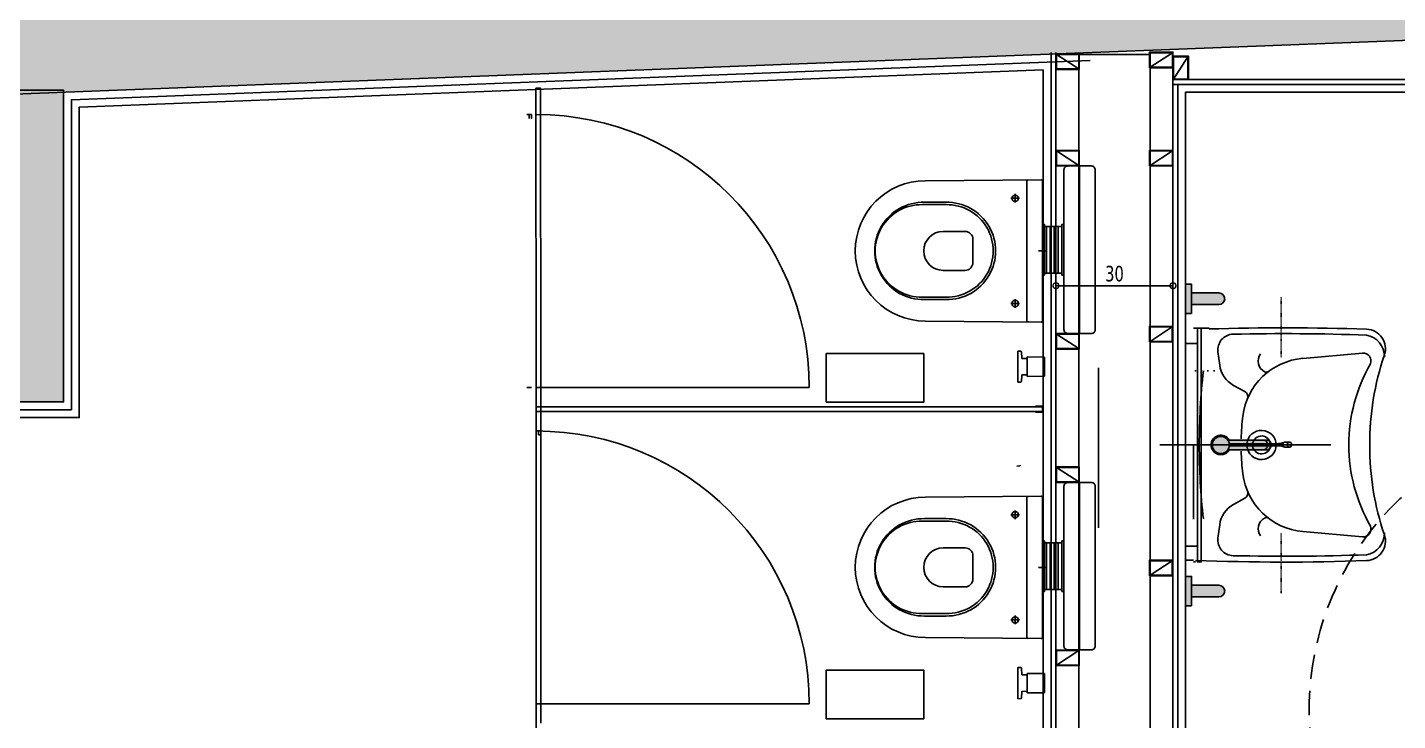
# Model space of a CAD drawing. Header units: millimetres. Extents: x -29311 to -3405, y 28913 to 42880.
# Drawn here: x -17400.5 to -17049.3, y 32193.4 to 32371.3 of the extents above; entities that cross this region are included whole.
import ezdxf

# ---------------------------------------------------------------- set-up
doc = ezdxf.new("R2010")
doc.units = ezdxf.units.MM
for name, pattern in [('( Hidden )', [0.375, 0.25, -0.125]), ('ACAD_ISO07W100', [3, 0, -3]), ('CENTER2', [1.125, 0.75, -0.125, 0.125, -0.125]), ('Water Basin_ACCESIBLE WC_01$0$01-197_WC_L1-keyplan$0$194_PTB_WET_L0$0$DOT', [1.5, 0, -1.5])]:
    doc.linetypes.add(name, pattern=pattern)
for name, color, linetype in [('A-BA', 1, 'Continuous'), ('A-DUVAR-ALCIPAN', 9, 'Continuous'), ('A-DUVAR-ALCIPAN-CELIK', 144, 'Continuous'), ('A-DUVAR-TARAMA', 251, 'Continuous'), ('A-KAPLAMA-AHSAP', 34, 'Continuous'), ('A-KAPLAMA-SERAMIK', 31, 'Continuous'), ('A-OLCU-IC', 126, 'Continuous'), ('A-SIVA-IC', 97, 'Continuous'), ('A-TEFRIS-SABIT', 177, 'Continuous'), ('Faucet_ACCESIBLE_01$0$01-197_WC_L1-keyplan$0$ah_mask', 255, 'Continuous')]:
    doc.layers.add(name, color=color, linetype=linetype)
doc.layers.add('acilis-yonu', color=222, linetype='ACAD_ISO07W100', lineweight=15)
doc.layers.add('tarama-betonarme', color=252, linetype='Continuous', lineweight=13)
doc.styles.add('Dimension Text', font='tahoma.ttf', dxfattribs={"width": 0.8})
doc.dimstyles.new('AYG-OLCU 1 to 2', dxfattribs={"dimtxt": 4, "dimasz": 3, "dimexe": 1.5, "dimexo": 1, "dimgap": 1, "dimtad": 1, "dimdec": 0, "dimdsep": 46, "dimtxsty": 'Dimension Text', "dimblk": 'DOTSMALL', "dimcen": 0, "dimclrd": 256, "dimclre": 256, "dimclrt": 256, "dimadec": 0, "dimazin": 0, "dimtfac": 1, "dimtdec": 0, "dimtofl": 0, "dimtmove": 1, "dimatfit": 3, "dimfxl": 1, "dimarcsym": 0})
pattern_1 = [(45, (-65876.5644, 45834.01), (-4.4194174, 4.4194174), []), (45, (-65872.145, 45834.01), (-4.4194174, 4.4194174), [7.8125, -1.5625, 0, -1.5625])]

# ---------------------------------------------------------------- blocks, each defined once
blk = doc.blocks.new('A$C7B0C6078')
for p, q in [((439.9, 361.7), (439.9, 3.3)), ((172.1, 301.2), (232.8, 301.2)), ((177.2, 307.5), (232.7, 307.5)), ((281.7, 232.5), (225.5, 232.5)), ((301.7, 212.5), (301.7, 152.5)), ((175.5, 182.5), (175.5, 182.5)), ((281.7, 132.5), (225.5, 132.5)), ((172.1, 63.8), (232.8, 63.8)), ((177.2, 57.5), (232.7, 57.5))]:
    blk.add_line(p, q)
at = {"color": 4, "linetype": 'CENTER2', "ltscale": 30}
for p, q in [((421, 317.5), (398.9, 317.5)), ((409.9, 306.4), (409.9, 328.6)), ((488.8, 182.5), (469.4, 182.5)), ((421, 47.5), (398.9, 47.5)), ((409.9, 58.6), (409.9, 36.4))]:
    blk.add_line(p, q, dxfattribs=at)
blk.add_lwpolyline([(480, 362, 0.416782), (477, 365), (180, 362.5, 1), (180, 2.5), (477, 0, 0.416585), (480, 3)], format="xyb", close=True)
for centre in [(409.9, 317.5), (409.9, 47.5)]:
    blk.add_circle(centre, 8)
for centre, radius, start, end in [((442.9, 361.7), 3, 90.4828, 180), ((174.9, 182.5), 125, 88.9853, 271.0147), ((169.9, 182.5), 118.7, 88.9853, 271.0147), ((234.9, 182.5), 125, 268.9853, 91.0147), ((234.9, 182.5), 118.7, 268.9853, 91.0147), ((225.5, 182.5), 50, 90, 180), ((281.7, 212.5), 20, 0, 90), ((225.5, 182.5), 50, 180, 270), ((281.7, 152.5), 20, 270, 0), ((442.9, 3.3), 3, 180, 269.5172)]:
    blk.add_arc(centre, radius, start, end)
blk = doc.blocks.new('ISLAK ACIM')
at = {"layer": 'A-TEFRIS-SABIT'}
for p, q in [((82787.45, 16223.07), (82787.45, 16259.02)), ((82786.95, 16208.93), (82786.95, 16213.76)), ((82791.4, 16213.85), (82787, 16213.81)), ((82791.4, 16213.85), (82791.4, 16208.85)), ((82792.83, 16215.14), (82792.74, 16213.5)), ((82793.74, 16215.35), (82793.03, 16215.33)), ((82793.74, 16215.35), (82793.74, 16207.35)), ((82792.71, 16213.47), (82791.4, 16213.45)), ((82791.4, 16208.85), (82787, 16208.88)), ((82792.71, 16209.22), (82791.4, 16209.24)), ((82792.83, 16207.55), (82792.74, 16209.19)), ((82793.74, 16207.35), (82793.03, 16207.36))]:
    blk.add_line(p, q, dxfattribs=at)
blk.add_lwpolyline([(82773.95, 16261.85), (82773.95, 16220.85, 0.414214), (82774.95, 16219.85), (82780.95, 16219.85, 0.414214), (82781.95, 16220.85), (82781.95, 16261.85, 0.414214), (82780.95, 16262.85), (82774.95, 16262.85, 0.414214)], format="xyb", close=True, dxfattribs=at)
blk.add_lwpolyline([(82773.95, 16261.85), (82773.95, 16220.85, 0.414214), (82774.95, 16219.85), (82780.95, 16219.85, 0.414214), (82781.95, 16220.85), (82781.95, 16261.85, 0.414214), (82780.95, 16262.85), (82774.95, 16262.85, 0.414214)], format="xyb", close=True, dxfattribs=at)
for points in [[(82777.95, 16219.85), (82777.95, 16262.85)], [(82786.95, 16247.35), (82782.45, 16247.35)], [(82783.45, 16235.35), (82783.45, 16247.35)], [(82784.45, 16235.35), (82784.45, 16247.35)], [(82785.45, 16235.35), (82785.45, 16247.35)], [(82786.45, 16235.35), (82786.45, 16247.35)], [(82787.45, 16234.85), (82787.45, 16247.85)], [(82787.45, 16234.85), (82787.45, 16247.85)], [(82781.95, 16240.5), (82781.95, 16233.35)], [(82782.45, 16235.35), (82786.95, 16235.35)]]:
    blk.add_lwpolyline(points, dxfattribs=at)
for points in [[(82782.45, 16234.85), (82781.95, 16234.85), (82781.95, 16247.85), (82782.45, 16247.85), (82782.45, 16234.85)], [(82787.45, 16234.85), (82786.95, 16234.85), (82786.95, 16247.85), (82787.45, 16247.85), (82787.45, 16234.85)], [(82842.88, 16202.2), (82842.88, 16214.7), (82817.88, 16214.7), (82817.88, 16202.2)]]:
    blk.add_lwpolyline(points, close=True, dxfattribs=at)
for centre, radius, start, end in [((82787, 16213.76), 0.05, 90.5, 180), ((82793.03, 16215.13), 0.2, 91, 176.9165), ((82792.71, 16213.5), 0.03, 271, 356.9165), ((82787, 16208.93), 0.05, 180, 269.5), ((82792.71, 16209.19), 0.03, 3.0835, 89), ((82793.03, 16207.56), 0.2, 183.0835, 269)]:
    blk.add_arc(centre, radius, start, end, dxfattribs=at)
at = {"layer": 'A-TEFRIS-SABIT', "xscale": 0.1, "yscale": 0.1, "zscale": 0.1, "rotation": 180}
blk.add_blockref('A$C7B0C6078', (82835.45, 16259.3), dxfattribs=at)
blk = doc.blocks.new('Faucet_ACCESIBLE_01')
at = {"layer": 'Faucet_ACCESIBLE_01$0$01-197_WC_L1-keyplan$0$ah_mask'}
h = blk.add_hatch(color=256, dxfattribs=at)
h.dxf.hatch_style = 1
h.paths.add_polyline_path([(-12.3, -111.8), (-12.3, -109.3), (-12.3, -109.1), (-12.4, -108.5), (-12.7, -108.1), (-12.7, -108, -0.243935), (-22, -90.1, -1), (22, -90.1, -0.239732), (12.9, -107.8, 0.21394), (12.2, -109.3), (12.2, -111.8, 3.819842)])
h.paths.add_polyline_path([(-22, -90.1, 0.243935), (-12.7, -108, 0.607801), (22, -90.1, 1)])
edge = h.paths.add_edge_path()
edge.add_spline(control_points=[(-12.3, -200.6), (-12.3, -201.5), (-11.9, -203.2), (-11, -204.8), (-10.5, -205.5)], knot_values=[0, 0, 0, 0, 0.48841, 1, 1, 1, 1], degree=3, periodic=0)
edge.add_arc((-3, -199.6), 9.5, 218.4071, 221.2378)
edge.add_arc((-2.8, -199.3), 9.86, 221.2378, 224.011)
edge.add_spline(control_points=[(-9.8, -206.2), (-8.9, -207.2), (-6.6, -208.8), (-3.9, -209.6), (-2.5, -209.8)], knot_values=[0, 0, 0, 0, 0.480822, 1, 1, 1, 1], degree=3, periodic=0)
edge.add_line((-2.5, -209.8), (-2.4, -219.1))
edge.add_spline(control_points=[(-2.4, -219.1), (-3.8, -218.9), (-5.7, -218.3), (-8, -217), (-9.5, -215.9), (-10.7, -214.5), (-11.6, -213), (-12.1, -211.5), (-12.2, -210.4), (-12.2, -209.9)], knot_values=[0.007207, 0.007207, 0.007207, 0.007207, 0.28386, 0.416326, 0.543567, 0.665455, 0.782498, 0.895852, 1, 1, 1, 1], degree=3, periodic=0)
edge.add_spline(control_points=[(-12.2, -209.9), (-12.2, -210.4), (-12.1, -211.5), (-11.6, -213), (-10.7, -214.5), (-9.5, -215.8), (-8, -217), (-5.7, -218.2), (-3.8, -218.8), (-2.4, -219)], knot_values=[0, 0, 0, 0, 0.103085, 0.215593, 0.332128, 0.453895, 0.581383, 0.714403, 0.992774, 0.992774, 0.992774, 0.992774], degree=3, periodic=0)
edge.add_spline(control_points=[(-2.4, -219.1), (-3.8, -218.9), (-5.7, -218.3), (-8, -217), (-9.5, -215.9), (-10.7, -214.5), (-11.6, -213), (-12.1, -211.5), (-12.2, -210.4), (-12.2, -209.9)], knot_values=[0.007207, 0.007207, 0.007207, 0.007207, 0.28386, 0.416326, 0.543567, 0.665455, 0.782498, 0.895852, 1, 1, 1, 1], degree=3, periodic=0)
edge.add_spline(control_points=[(-12.2, -209.9), (-12.2, -210.4), (-12.1, -211.5), (-11.6, -213), (-10.7, -214.5), (-9.5, -215.8), (-8, -217), (-5.7, -218.2), (-3.8, -218.8), (-2.4, -219)], knot_values=[0, 0, 0, 0, 0.103085, 0.215593, 0.332128, 0.453895, 0.581383, 0.714403, 0.992774, 0.992774, 0.992774, 0.992774], degree=3, periodic=0)
edge.add_spline(control_points=[(-2.4, -219.1), (-3.8, -218.9), (-5.7, -218.3), (-8, -217), (-9.5, -215.9), (-10.7, -214.5), (-11.6, -213), (-12.1, -211.5), (-12.2, -210.4), (-12.2, -209.9)], knot_values=[0.007207, 0.007207, 0.007207, 0.007207, 0.28386, 0.416326, 0.543567, 0.665455, 0.782498, 0.895852, 1, 1, 1, 1], degree=3, periodic=0)
edge.add_spline(control_points=[(-12.2, -209.9), (-12.2, -210.4), (-12.1, -211.5), (-11.6, -213), (-10.7, -214.5), (-9.5, -215.8), (-8, -217), (-5.7, -218.2), (-3.8, -218.8), (-2.4, -219)], knot_values=[0, 0, 0, 0, 0.103085, 0.215593, 0.332128, 0.453895, 0.581383, 0.714403, 0.992774, 0.992774, 0.992774, 0.992774], degree=3, periodic=0)
edge.add_line((-12.3, -209.9), (-12.3, -200.6))
edge = h.paths.add_edge_path()
edge.add_spline(control_points=[(11.7, -212.7), (11.7, -212.6), (11.8, -212.4), (11.8, -212.3)], knot_values=[0.190664, 0.190664, 0.190664, 0.190664, 0.221831, 0.221831, 0.221831, 0.221831], degree=3, periodic=0)
edge.add_spline(control_points=[(11.8, -212.3), (11.9, -212.2), (11.9, -212.1), (11.9, -211.9)], knot_values=[0.159577, 0.159577, 0.159577, 0.159577, 0.190664, 0.190664, 0.190664, 0.190664], degree=3, periodic=0)
edge.add_spline(control_points=[(11.9, -211.9), (12, -211.8), (12, -211.6), (12, -211.5)], knot_values=[0.128396, 0.128396, 0.128396, 0.128396, 0.159577, 0.159577, 0.159577, 0.159577], degree=3, periodic=0)
edge.add_spline(control_points=[(12, -211.5), (12.1, -211.4), (12.1, -211.3), (12.1, -211.2), (12.1, -211.1)], knot_values=[0.097326, 0.097326, 0.097326, 0.097326, 0.114193, 0.128396, 0.128396, 0.128396, 0.128396], degree=3, periodic=0)
edge.add_spline(control_points=[(12.1, -211.1), (12.2, -211), (12.2, -210.8), (12.2, -210.7)], knot_values=[0.06628, 0.06628, 0.06628, 0.06628, 0.097326, 0.097326, 0.097326, 0.097326], degree=3, periodic=0)
edge.add_spline(control_points=[(12.2, -210.7), (12.2, -210.6), (12.2, -210.4), (12.2, -210.3)], knot_values=[0.035072, 0.035072, 0.035072, 0.035072, 0.06628, 0.06628, 0.06628, 0.06628], degree=3, periodic=0)
edge.add_spline(control_points=[(12.2, -210.3), (12.2, -210.2), (12.2, -210), (12.2, -209.9)], knot_values=[0.007893, 0.007893, 0.007893, 0.007893, 0.035072, 0.035072, 0.035072, 0.035072], degree=3, periodic=0)
edge.add_spline(control_points=[(12.2, -209.9), (12.2, -209.9), (12.2, -209.8), (12.2, -209.8)], knot_values=[0, 0, 0, 0, 0.007869, 0.007869, 0.007869, 0.007869], degree=3, periodic=0)
edge.add_line((12.2, -209.8), (12.2, -200.6))
edge.add_spline(control_points=[(12.2, -200.6), (12.2, -201.1), (12.2, -202), (11.7, -203.7), (10.9, -204.9), (10.3, -205.7)], knot_values=[0, 0, 0, 0, 0.242616, 0.488589, 1, 1, 1, 1], degree=3, periodic=0)
edge.add_arc((2.9, -199.5), 9.68, 317.3642, 320.1647, ccw=False)
edge.add_spline(control_points=[(10, -206), (9.2, -206.9), (7.2, -208.4), (4.8, -209.3), (3.6, -209.6)], knot_values=[0, 0, 0, 0, 0.481328, 1, 1, 1, 1], degree=3, periodic=0)
edge.add_line((3.5, -209.6), (3.6, -218.8))
edge.add_spline(control_points=[(3.6, -218.8), (3.9, -218.7), (4.1, -218.6), (4.4, -218.6)], knot_values=[0.937978, 0.937978, 0.937978, 0.937978, 1, 1, 1, 1], degree=3, periodic=0)
edge.add_spline(control_points=[(4.4, -218.6), (4.7, -218.5), (4.9, -218.4), (5.2, -218.3)], knot_values=[0.875, 0.875, 0.875, 0.875, 0.937978, 0.937978, 0.937978, 0.937978], degree=3, periodic=0)
edge.add_spline(control_points=[(5.2, -218.3), (5.5, -218.2), (5.7, -218.1), (6, -218)], knot_values=[0.813247, 0.813247, 0.813247, 0.813247, 0.875, 0.875, 0.875, 0.875], degree=3, periodic=0)
edge.add_spline(control_points=[(6, -218), (6.2, -217.9), (6.5, -217.8), (6.8, -217.6)], knot_values=[0.750307, 0.750307, 0.750307, 0.750307, 0.813247, 0.813247, 0.813247, 0.813247], degree=3, periodic=0)
edge.add_spline(control_points=[(6.8, -217.6), (6.9, -217.6), (7.1, -217.5), (7.3, -217.3), (7.5, -217.2)], knot_values=[0.688733, 0.688733, 0.688733, 0.688733, 0.716714, 0.750307, 0.750307, 0.750307, 0.750307], degree=3, periodic=0)
edge.add_spline(control_points=[(7.5, -217.2), (7.7, -217.1), (8, -216.9), (8.2, -216.8)], knot_values=[0.625625, 0.625625, 0.625625, 0.625625, 0.688733, 0.688733, 0.688733, 0.688733], degree=3, periodic=0)
edge.add_spline(control_points=[(8.2, -216.8), (8.4, -216.6), (8.6, -216.5), (8.9, -216.3)], knot_values=[0.564226, 0.564226, 0.564226, 0.564226, 0.625625, 0.625625, 0.625625, 0.625625], degree=3, periodic=0)
edge.add_spline(control_points=[(8.9, -216.3), (9.1, -216.1), (9.3, -215.9), (9.5, -215.7)], knot_values=[0.501051, 0.501051, 0.501051, 0.501051, 0.564226, 0.564226, 0.564226, 0.564226], degree=3, periodic=0)
edge.add_spline(control_points=[(9.5, -215.7), (9.6, -215.6), (9.8, -215.4), (10, -215.2), (10.1, -215.1)], knot_values=[0.439718, 0.439718, 0.439718, 0.439718, 0.477061, 0.501051, 0.501051, 0.501051, 0.501051], degree=3, periodic=0)
edge.add_spline(control_points=[(10.1, -215.1), (10.3, -214.9), (10.4, -214.7), (10.6, -214.5)], knot_values=[0.37648, 0.37648, 0.37648, 0.37648, 0.439718, 0.439718, 0.439718, 0.439718], degree=3, periodic=0)
edge.add_spline(control_points=[(10.6, -214.5), (10.7, -214.4), (10.9, -214.1), (11, -213.9), (11.1, -213.8)], knot_values=[0.315211, 0.315211, 0.315211, 0.315211, 0.349707, 0.37648, 0.37648, 0.37648, 0.37648], degree=3, periodic=0)
edge.add_spline(control_points=[(11.1, -213.8), (11.2, -213.6), (11.3, -213.4), (11.5, -213.1)], knot_values=[0.255919, 0.255919, 0.255919, 0.255919, 0.315211, 0.315211, 0.315211, 0.315211], degree=3, periodic=0)
edge.add_spline(control_points=[(11.5, -213.1), (11.5, -213), (11.6, -212.9), (11.6, -212.7), (11.7, -212.7)], knot_values=[0.221831, 0.221831, 0.221831, 0.221831, 0.252774, 0.255919, 0.255919, 0.255919, 0.255919], degree=3, periodic=0)
edge = h.paths.add_edge_path()
edge.add_spline(control_points=[(3.7, -238.4), (3.7, -238.3), (3.6, -238.1), (3.4, -238), (3.2, -237.8), (2.8, -237.6), (2.3, -237.5), (1.6, -237.4), (1.1, -237.4), (0.7, -237.4)], knot_values=[0, 0, 0, 0, 0.062228, 0.139045, 0.237298, 0.357982, 0.498906, 0.6563, 1, 1, 1, 1], degree=3, periodic=0)
edge.add_spline(control_points=[(0.7, -237.4), (0.3, -237.4), (-0.3, -237.4), (-1, -237.5), (-1.4, -237.7), (-1.8, -237.8), (-2.1, -238), (-2.3, -238.2), (-2.3, -238.3), (-2.3, -238.4)], knot_values=[0, 0, 0, 0, 0.343571, 0.500993, 0.641975, 0.762716, 0.861006, 0.937817, 1, 1, 1, 1], degree=3, periodic=0)
edge.add_spline(control_points=[(-2.3, -238.4), (-2.3, -239), (-2.3, -241.1), (-2.3, -243.2), (-2.3, -244.7)], knot_values=[0, 0, 0, 0, 0.281539, 0.998483, 0.998483, 0.998483, 0.998483], degree=3, periodic=0)
edge.add_spline(control_points=[(-2.3, -244.7), (-2.2, -244.6), (-1.7, -244.2), (-0.7, -243.7), (0.3, -243.6), (0.7, -243.6)], knot_values=[0.388222, 0.388222, 0.388222, 0.388222, 0.481211, 0.737276, 1, 1, 1, 1], degree=3, periodic=0)
edge.add_spline(control_points=[(0.7, -243.6), (1.2, -243.6), (2.1, -243.7), (3.1, -244.2), (3.6, -244.5), (3.7, -244.6)], knot_values=[0.391649, 0.391649, 0.391649, 0.391649, 0.654408, 0.9104, 1, 1, 1, 1], degree=3, periodic=0)
edge.add_spline(control_points=[(3.7, -244.6), (3.7, -243.1), (3.7, -241.1), (3.7, -239), (3.7, -238.4)], knot_values=[0, 0, 0, 0, 0.716597, 0.9982, 0.9982, 0.9982, 0.9982], degree=3, periodic=0)
edge = h.paths.add_edge_path()
edge.add_spline(control_points=[(4.9, -246.3), (4.8, -246.1), (4.6, -245.8), (4.3, -245.2), (4, -244.9), (3.8, -244.7), (3.7, -244.6)], knot_values=[0, 0, 0, 0, 0.116545, 0.235325, 0.356833, 0.391649, 0.391649, 0.391649, 0.391649], degree=3, periodic=0)
edge.add_spline(control_points=[(3.7, -244.6), (3.6, -244.5), (3.1, -244.2), (2.1, -243.7), (1.2, -243.6), (0.7, -243.6)], knot_values=[0.391649, 0.391649, 0.391649, 0.391649, 0.481249, 0.737241, 1, 1, 1, 1], degree=3, periodic=0)
edge.add_spline(control_points=[(0.7, -243.6), (0.3, -243.6), (-0.7, -243.7), (-1.7, -244.2), (-2.2, -244.6), (-2.3, -244.7)], knot_values=[0.388222, 0.388222, 0.388222, 0.388222, 0.650946, 0.907011, 1, 1, 1, 1], degree=3, periodic=0)
edge.add_spline(control_points=[(-2.3, -244.7), (-2.3, -244.7), (-2.5, -244.9), (-2.8, -245.3), (-3.2, -245.8), (-3.3, -246.2), (-3.4, -246.4)], knot_values=[0, 0, 0, 0, 0.031458, 0.152973, 0.271727, 0.388222, 0.388222, 0.388222, 0.388222], degree=3, periodic=0)
edge.add_line((-3.4, -246.4), (-5.5, -253.9))
edge.add_spline(control_points=[(-5.5, -253.9), (-5.4, -253.6), (-5.2, -253), (-4.7, -252.2), (-4, -251.5), (-3.2, -250.8), (-2.3, -250.3), (-1, -249.8), (0.1, -249.6), (0.8, -249.6)], knot_values=[0, 0, 0, 0, 0.116408, 0.235074, 0.356498, 0.480853, 0.607993, 0.737479, 1, 1, 1, 1], degree=3, periodic=0)
edge.add_spline(control_points=[(0.8, -249.6), (1.5, -249.6), (2.6, -249.8), (3.9, -250.3), (4.8, -250.8), (5.6, -251.4), (6.2, -252.1), (6.8, -253), (7, -253.6), (7.1, -253.9)], knot_values=[0, 0, 0, 0, 0.262559, 0.392007, 0.519103, 0.643428, 0.764848, 0.88354, 1, 1, 1, 1], degree=3, periodic=0)
edge.add_line((7, -253.6), (4.9, -246.3))
edge = h.paths.add_edge_path()
edge.add_spline(control_points=[(7.4, -266), (7.4, -265.7), (7.3, -264.9), (6.9, -263.9), (6.3, -262.9), (5.5, -262), (4.5, -261.3), (3.4, -260.8), (2.1, -260.5), (1.3, -260.4), (0.9, -260.4)], knot_values=[0, 0, 0, 0, 0.116092, 0.233605, 0.3537, 0.47709, 0.603958, 0.733967, 0.866337, 1, 1, 1, 1], degree=3, periodic=0)
edge.add_spline(control_points=[(0.9, -260.4), (0.4, -260.4), (-0.4, -260.5), (-1.6, -260.8), (-2.8, -261.4), (-3.8, -262.1), (-4.6, -262.9), (-5.2, -263.9), (-5.6, -265), (-5.6, -265.7), (-5.6, -266.1)], knot_values=[0, 0, 0, 0, 0.133627, 0.266017, 0.396075, 0.522992, 0.64641, 0.766497, 0.883969, 1, 1, 1, 1], degree=3, periodic=0)
edge.add_spline(control_points=[(-5.6, -266.1), (-5.6, -266.5), (-5.5, -267.2), (-5.2, -268.3), (-4.5, -269.3), (-3.7, -270.1), (-2.7, -270.8), (-1.6, -271.3), (-0.4, -271.6), (0.4, -271.7), (0.9, -271.7)], knot_values=[0, 0, 0, 0, 0.116092, 0.233605, 0.3537, 0.47709, 0.603958, 0.733967, 0.866337, 1, 1, 1, 1], degree=3, periodic=0)
edge.add_spline(control_points=[(0.9, -271.7), (1.3, -271.7), (2.1, -271.6), (3.4, -271.3), (4.5, -270.8), (5.5, -270.1), (6.3, -269.2), (6.9, -268.2), (7.3, -267.1), (7.4, -266.4), (7.4, -266)], knot_values=[0, 0, 0, 0, 0.133627, 0.266017, 0.396075, 0.522992, 0.64641, 0.766497, 0.883969, 1, 1, 1, 1], degree=3, periodic=0)
h = blk.add_hatch(color=256, dxfattribs=at)
h.dxf.hatch_style = 1
edge = h.paths.add_edge_path()
edge.add_arc((-0.1, -84.7), 27.8, 261.1694, 264.0911, ccw=False)
edge.add_arc((-4.3, -111.9), 0.35, 180.2833, 261.1694, ccw=False)
edge.add_line((-4.6, -111.9), (-4.6, -111.6))
edge.add_arc((0, -90.1), 22, 234.943, 257.9478, ccw=False)
edge.add_line((-12.7, -108.1), (-12.4, -108.5))
edge.add_line((-12.4, -108.5), (-12.3, -109.1))
edge.add_line((-12.3, -109.1), (-12.3, -200.6))
edge.add_spline(control_points=[(-12.3, -200.6), (-12.3, -201.5), (-11.9, -203.2), (-11, -204.8), (-10.5, -205.5)], knot_values=[0, 0, 0, 0, 0.48841, 1, 1, 1, 1], degree=3, periodic=0)
edge.add_arc((-3, -199.6), 9.5, 218.4071, 221.2378)
edge.add_arc((-2.8, -199.3), 9.86, 221.2378, 224.011)
edge.add_spline(control_points=[(-9.8, -206.2), (-8.9, -207.2), (-6.6, -208.8), (-3.9, -209.6), (-2.5, -209.8)], knot_values=[0, 0, 0, 0, 0.480822, 1, 1, 1, 1], degree=3, periodic=0)
edge.add_line((-2.5, -209.8), (-2.9, -112.4))
edge = h.paths.add_edge_path()
edge.add_arc((0, -90.1), 22, 262.4458, 278.1208, ccw=False)
edge.add_line((-2.9, -111.9), (-2.3, -238.4))
edge.add_spline(control_points=[(-2.3, -238.4), (-2.3, -238.3), (-2.3, -238.2), (-2.1, -238), (-1.8, -237.8), (-1.4, -237.7), (-1, -237.5), (-0.3, -237.4), (0.3, -237.4), (0.7, -237.4)], knot_values=[0, 0, 0, 0, 0.062183, 0.138994, 0.237284, 0.358025, 0.499007, 0.656429, 1, 1, 1, 1], degree=3, periodic=0)
edge.add_spline(control_points=[(0.7, -237.4), (1.1, -237.4), (1.6, -237.4), (2.3, -237.5), (2.8, -237.6), (3.2, -237.8), (3.4, -238), (3.6, -238.1), (3.7, -238.3), (3.7, -238.4)], knot_values=[0, 0, 0, 0, 0.3437, 0.501094, 0.642018, 0.762702, 0.860955, 0.937772, 1, 1, 1, 1], degree=3, periodic=0)
edge.add_line((3.7, -238.1), (3.1, -111.8))
edge = h.paths.add_edge_path()
edge.add_arc((14.2, -109.3), 2, 132.2618, 180.5651, ccw=False)
edge.add_arc((0, -90.1), 22, 278.1208, 306.0752, ccw=False)
edge.add_line((3.1, -111.8), (3.5, -209.6))
edge.add_spline(control_points=[(3.6, -209.6), (4.8, -209.3), (7.2, -208.4), (9.2, -206.9), (10, -206)], knot_values=[0, 0, 0, 0, 0.518672, 1, 1, 1, 1], degree=3, periodic=0)
edge.add_arc((2.9, -199.5), 9.68, 317.3642, 320.1647)
edge.add_spline(control_points=[(10.3, -205.7), (10.9, -204.9), (11.7, -203.7), (12.2, -202), (12.2, -201.1), (12.2, -200.6)], knot_values=[0, 0, 0, 0, 0.511411, 0.757384, 1, 1, 1, 1], degree=3, periodic=0)
edge.add_line((12.2, -200.6), (12.2, -109.3))
at = {"linetype": 'Continuous'}
for p, q in [((-12.3, -109.3), (-12.3, -209.8)), ((-4.6, -111.9), (-4.6, -111.6)), ((-2.9, -112.2), (-4.3, -112.2)), ((-2.9, -111.8), (-2.3, -238.4)), ((3.1, -111.8), (3.7, -238.4)), ((4.5, -112.2), (3.1, -112.2)), ((4.8, -111.8), (4.8, -111.5)), ((12.2, -109.3), (12.2, -209.8)), ((12.2, -109.3), (12.2, -109.3)), ((-5.6, -266.1), (-5.7, -255.3)), ((-5.5, -253.9), (-3.4, -246.4)), ((7.1, -253.9), (4.9, -246.3)), ((7.4, -266), (7.3, -255.2))]:
    blk.add_line(p, q, dxfattribs=at)
blk.add_lwpolyline([(-12.9, -107.9), (-12.7, -108.1), (-12.4, -108.5), (-12.3, -109.1), (-12.3, -109.3)], dxfattribs=at)
blk.add_circle((0, -90.1), 22, dxfattribs=at)
for centre, radius, start, end in [((0, -90), 25, 299.3626, 240.6373), ((0, -91.2), 24.5, 202.4086, 210.7003), ((0, -91.3), 24.5, 202.4741, 212.336), ((-18.5, -102.2), 3, 210.7003, 232.4618), ((-18.2, -102.8), 3, 212.336, 239.2692), ((18.2, -102.8), 3, 300.7357, 327.664), ((18.5, -102.2), 3, 307.5344, 329.2997), ((0, -91.3), 24.5, 327.664, 337.5253), ((0, -91.2), 24.5, 329.2997, 337.5907), ((-4.3, -111.9), 0.35, 180.2833, 261.1694), ((-0.1, -84.7), 27.8, 261.1694, 264.0907), ((-0.1, -84.7), 27.8, 276.476, 279.3972), ((4.4, -111.8), 0.35, 279.3972, 0.2833), ((14.2, -109.3), 2, 126.4265, 180), ((-3, -199.6), 9.5, 218.4071, 221.2422), ((-2.8, -199.3), 9.86, 221.2421, 224.011), ((2.9, -199.5), 9.68, 317.3642, 320.1647), ((-0.8, -255.3), 4.92, 164.1974, 180.3763), ((2.4, -255.3), 4.92, 0.439, 16.6191)]:
    blk.add_arc(centre, radius, start, end, dxfattribs=at)
for points, knots in [([(-12.3, -200.6), (-12.3, -201.5), (-11.9, -203.2), (-11, -204.8), (-10.5, -205.5)], [0, 0, 0, 0, 0.48841, 1, 1, 1, 1]), ([(-12.3, -209.8), (-12.3, -210.4), (-12.1, -211.5), (-11.6, -213), (-10.7, -214.5), (-9.5, -215.9), (-8, -217), (-5.7, -218.3), (-3.8, -218.9), (-2.4, -219.1)], [0, 0, 0, 0, 0.111355, 0.224708, 0.341751, 0.463639, 0.590881, 0.723347, 1, 1, 1, 1]), ([(-2.4, -219), (-3.8, -218.8), (-5.7, -218.2), (-8, -217), (-9.5, -215.8), (-10.7, -214.5), (-11.6, -213), (-12.1, -211.4), (-12.3, -210.3), (-12.3, -209.8)], [0, 0, 0, 0, 0.27837, 0.41139, 0.538879, 0.660646, 0.77718, 0.889688, 1, 1, 1, 1]), ([(-9.8, -206.2), (-8.9, -207.2), (-6.6, -208.8), (-3.9, -209.6), (-2.5, -209.8)], [0, 0, 0, 0, 0.480822, 1, 1, 1, 1]), ([(10, -206), (9.2, -206.9), (7.2, -208.4), (4.8, -209.3), (3.6, -209.6)], [0, 0, 0, 0, 0.481328, 1, 1, 1, 1]), ([(12.2, -209.8), (12.2, -210.3), (12.1, -211.3), (11.7, -212.8), (10.9, -214.2), (9.5, -215.9), (7.1, -217.7), (4.8, -218.6), (3.6, -218.8)], [0, 0, 0, 0, 0.112524, 0.226792, 0.344311, 0.466183, 0.724063, 1, 1, 1, 1]), ([(12.2, -209.8), (12.2, -210.3), (12.1, -211.3), (11.7, -212.8), (10.9, -214.2), (9.5, -215.9), (7.1, -217.7), (4.8, -218.5), (3.6, -218.8)], [0, 0, 0, 0, 0.111529, 0.224976, 0.341983, 0.463707, 0.722326, 1, 1, 1, 1]), ([(12.2, -200.6), (12.2, -201.1), (12.2, -202), (11.7, -203.7), (10.9, -204.9), (10.3, -205.7)], [0, 0, 0, 0, 0.242616, 0.488589, 1, 1, 1, 1]), ([(-3.4, -246.4), (-3.3, -246.2), (-3.2, -245.8), (-2.8, -245.3), (-2.4, -244.8), (-1.7, -244.2), (-0.7, -243.7), (0.3, -243.6), (0.7, -243.6)], [0, 0, 0, 0, 0.116495, 0.23525, 0.356764, 0.481211, 0.737276, 1, 1, 1, 1]), ([(0.7, -237.4), (0.3, -237.4), (-0.3, -237.4), (-1, -237.5), (-1.4, -237.7), (-1.8, -237.8), (-2.1, -238), (-2.3, -238.2), (-2.3, -238.3), (-2.3, -238.4)], [0, 0, 0, 0, 0.343571, 0.500993, 0.641975, 0.762716, 0.861006, 0.937817, 1, 1, 1, 1]), ([(-2.3, -238.4), (-2.3, -239), (-2.3, -241.1), (-2.3, -243.2), (-2.3, -244.7)], [0, 0, 0, 0, 0.281539, 1, 1, 1, 1]), ([(3.7, -238.4), (3.7, -238.3), (3.6, -238.1), (3.4, -238), (3.2, -237.8), (2.8, -237.6), (2.3, -237.5), (1.6, -237.4), (1.1, -237.4), (0.7, -237.4)], [0, 0, 0, 0, 0.062228, 0.139045, 0.237298, 0.357982, 0.498906, 0.6563, 1, 1, 1, 1]), ([(4.9, -246.3), (4.8, -246.1), (4.6, -245.8), (4.3, -245.2), (3.9, -244.7), (3.2, -244.2), (2.1, -243.7), (1.2, -243.6), (0.7, -243.6)], [0, 0, 0, 0, 0.116545, 0.235325, 0.356833, 0.481249, 0.737241, 1, 1, 1, 1]), ([(3.7, -238.4), (3.7, -239), (3.7, -241.1), (3.7, -243.1), (3.7, -244.7)], [0, 0, 0, 0, 0.281603, 1, 1, 1, 1]), ([(-5.6, -266.1), (-5.6, -265.7), (-5.6, -265), (-5.2, -263.9), (-4.6, -262.9), (-3.8, -262.1), (-2.8, -261.4), (-1.6, -260.8), (-0.4, -260.5), (0.4, -260.4), (0.9, -260.4)], [0, 0, 0, 0, 0.116031, 0.233503, 0.35359, 0.477008, 0.603925, 0.733983, 0.866373, 1, 1, 1, 1]), ([(0.9, -271.7), (0.4, -271.7), (-0.4, -271.6), (-1.6, -271.3), (-2.7, -270.8), (-3.7, -270.1), (-4.5, -269.3), (-5.2, -268.3), (-5.5, -267.2), (-5.6, -266.5), (-5.6, -266.1)], [0, 0, 0, 0, 0.133663, 0.266033, 0.396042, 0.52291, 0.6463, 0.766395, 0.883908, 1, 1, 1, 1]), ([(-5.5, -253.9), (-5.4, -253.6), (-5.2, -253), (-4.7, -252.2), (-4, -251.5), (-3.2, -250.8), (-2.3, -250.3), (-1, -249.8), (0.1, -249.6), (0.8, -249.6)], [0, 0, 0, 0, 0.116408, 0.235074, 0.356498, 0.480853, 0.607993, 0.737479, 1, 1, 1, 1]), ([(7.1, -253.9), (7, -253.6), (6.8, -253), (6.2, -252.1), (5.6, -251.4), (4.8, -250.8), (3.9, -250.3), (2.6, -249.8), (1.5, -249.6), (0.8, -249.6)], [0, 0, 0, 0, 0.11646, 0.235152, 0.356572, 0.480897, 0.607993, 0.737441, 1, 1, 1, 1]), ([(7.4, -266), (7.4, -265.7), (7.3, -264.9), (6.9, -263.9), (6.3, -262.9), (5.5, -262), (4.5, -261.3), (3.4, -260.8), (2.1, -260.5), (1.3, -260.4), (0.9, -260.4)], [0, 0, 0, 0, 0.116092, 0.233605, 0.3537, 0.47709, 0.603958, 0.733967, 0.866337, 1, 1, 1, 1]), ([(0.9, -271.7), (1.3, -271.7), (2.1, -271.6), (3.4, -271.3), (4.5, -270.8), (5.5, -270.1), (6.3, -269.2), (6.9, -268.2), (7.3, -267.1), (7.4, -266.4), (7.4, -266)], [0, 0, 0, 0, 0.133627, 0.266017, 0.396075, 0.522992, 0.64641, 0.766497, 0.883969, 1, 1, 1, 1])]:
    blk.add_open_spline(points, degree=3, knots=knots, dxfattribs=at)
blk = doc.blocks.new('Mirror_ACCESIBLE_01')
at = {"color": 7}
blk.add_lwpolyline([(300, -40), (300, -30), (-300, -30), (-300, -40)], close=True, dxfattribs=at)
blk.add_lwpolyline([(260, -30), (260, 0), (-260, 0), (-260, -30)], dxfattribs=at)
blk = doc.blocks.new('ENG LAVABO')
at = {"layer": 'A-TEFRIS-SABIT'}
h = blk.add_hatch(color=256, dxfattribs=at)
h.dxf.hatch_style = 1
edge = h.paths.add_edge_path()
edge.add_line((-8917.43, -50191.42), (-8924.43, -50191.42))
edge.add_line((-8924.43, -50191.42), (-8924.43, -50188.42))
edge.add_line((-8924.43, -50188.42), (-8917.43, -50188.42))
edge.add_arc((-8917.43, -50189.92), 1.5, -90, 90, ccw=False)
h.paths.add_polyline_path([(-8924.43, -50186.17), (-8925.93, -50186.17), (-8925.93, -50193.67), (-8924.43, -50193.67)])
h = blk.add_hatch(color=256, dxfattribs=at)
h.dxf.hatch_style = 1
h.paths.add_polyline_path([(-8924.43, -50261.17), (-8925.93, -50261.17), (-8925.93, -50268.67), (-8924.43, -50268.67)])
edge = h.paths.add_edge_path()
edge.add_line((-8917.43, -50266.42), (-8924.43, -50266.42))
edge.add_line((-8924.43, -50266.42), (-8924.43, -50263.42))
edge.add_line((-8924.43, -50263.42), (-8917.43, -50263.42))
edge.add_arc((-8917.43, -50264.92), 1.5, -90, 90, ccw=False)
at = {"layer": 'A-TEFRIS-SABIT', "linetype": 'Water Basin_ACCESIBLE WC_01$0$01-197_WC_L1-keyplan$0$194_PTB_WET_L0$0$DOT', "ltscale": 0.1}
for p, q in [((-8901.43, -50189.42), (-8901.43, -50204.92)), ((-8901.43, -50249.92), (-8901.43, -50265.42))]:
    blk.add_line(p, q, dxfattribs=at)
at = {"layer": 'A-TEFRIS-SABIT'}
for p, q in [((-8925.93, -50197.89), (-8925.93, -50202.42)), ((-8923.43, -50197.42), (-8923.93, -50197.42)), ((-8925.93, -50202.42), (-8925.93, -50252.42)), ((-8925.93, -50202.42), (-8925.93, -50252.42)), ((-8917.65, -50203.52), (-8917.2, -50206.94)), ((-8880.61, -50203.85), (-8895.9, -50205.2)), ((-8923.93, -50208.34), (-8923.93, -50227.42)), ((-8913.66, -50212.13), (-8910.77, -50213.75)), ((-8932.54, -50227.42), (-8888.74, -50227.42)), ((-8913.66, -50242.71), (-8910.77, -50241.1)), ((-8917.65, -50251.32), (-8917.2, -50247.9)), ((-8880.61, -50250.99), (-8895.9, -50249.64)), ((-8925.93, -50256.95), (-8925.93, -50252.42)), ((-8923.43, -50257.42), (-8923.93, -50257.42)), ((-8923.43, -50257.42), (-8923.93, -50257.42))]:
    blk.add_line(p, q, dxfattribs=at)
at = {"layer": 'A-TEFRIS-SABIT', "linetype": 'Water Basin_ACCESIBLE WC_01$0$01-197_WC_L1-keyplan$0$194_PTB_WET_L0$0$DOT'}
for p, q in [((-8923.43, -50246.42), (-8916.93, -50246.42)), ((-8923.93, -50257.42), (-8923.43, -50257.42)), ((-8923.93, -50257.42), (-8923.43, -50257.42)), ((-8923.93, -50257.42), (-8923.43, -50257.42)), ((-8923.93, -50257.42), (-8923.43, -50257.42))]:
    blk.add_line(p, q, dxfattribs=at)
at = {"layer": 'A-TEFRIS-SABIT'}
for points in [[(-8924.43, -50186.17), (-8925.93, -50186.17), (-8925.93, -50193.67), (-8924.43, -50193.67)], [(-8924.43, -50261.17), (-8925.93, -50261.17), (-8925.93, -50268.67), (-8924.43, -50268.67)]]:
    blk.add_lwpolyline(points, close=True, dxfattribs=at)
for points in [[(-8917.43, -50191.42), (-8924.43, -50191.42), (-8924.43, -50188.42), (-8917.43, -50188.42, -1)], [(-8917.43, -50266.42), (-8924.43, -50266.42), (-8924.43, -50263.42), (-8917.43, -50263.42, -1)]]:
    blk.add_lwpolyline(points, format="xyb", close=True, dxfattribs=at)
at = {"layer": 'A-TEFRIS-SABIT', "linetype": 'Continuous'}
blk.add_lwpolyline([(-8923.43, -50257.42), (-8919.93, -50257.42)], dxfattribs=at)
at = {"layer": 'A-TEFRIS-SABIT'}
for centre, radius, start, end in [((-8900.73, -50796.36), 599, 92.21969, 92.41115), ((-8900.73, -50796.36), 599, 87.97312, 92.17183), ((-8913.68, -50203), 4, 91.2492, 187.5565), ((-8900.73, -50796.86), 598, 87.97312, 91.24918), ((-8880.52, -50204.68), 5.53, 358.3591, 80.2323), ((-8879.72, -50202.73), 5, 341.1822, 87.9731), ((-8904.2, -50205.89), 3.14, 144.7036, 240.8139), ((-8880.43, -50205.84), 2, 337.127, 95.0467), ((-8910.26, -50206.02), 7, 187.5565, 240.8644), ((-8894.41, -50222.13), 17, 95.0467, 172.9353), ((-8842.13, -50227.42), 41.97, 150.2891, 180), ((-8808.73, -50226.92), 70, 161.1822, 180.4093), ((-8747.43, -50227.42), 175, 173.767, 180), ((-8905.24, -50207.76), 1, 240.8139, 307.0026), ((-8911.5, -50215.06), 1.5, 337.5092, 60.8644), ((-8851.73, -50227.42), 60, 172.9353, 178.4862), ((-8906.49, -50227.42), 3.75, 360, 175.9501), ((-8906.49, -50227.42), 2.3, 360, 173.5681), ((-8747.43, -50227.42), 175, 180, 186.233), ((-8906.49, -50227.42), 3.75, 185.1282, 360), ((-8906.49, -50227.42), 2.3, 188.5617, 360), ((-8842.13, -50227.42), 41.97, 180, 209.7109), ((-8808.73, -50227.92), 70, 179.5907, 198.8178), ((-8851.73, -50227.42), 60, 181.5138, 187.0647), ((-8894.41, -50232.71), 17, 187.0647, 264.9533), ((-8911.5, -50239.79), 1.5, 299.1356, 22.4908), ((-8910.26, -50248.82), 7, 119.1356, 172.4435), ((-8904.2, -50248.95), 3.14, 119.1861, 215.2964), ((-8905.24, -50247.08), 1, 52.9974, 119.1861), ((-8880.43, -50249), 2, 264.9533, 22.873), ((-8913.68, -50251.84), 4, 172.4435, 268.7508), ((-8880.52, -50250.16), 5.53, 279.7677, 1.6409), ((-8879.72, -50252.11), 5, 272.0269, 18.8178), ((-8900.73, -49657.98), 598, 268.75081, 272.02688), ((-8900.73, -49658.48), 599, 268.16316, 272.02688)]:
    blk.add_arc(centre, radius, start, end, dxfattribs=at)
at = {"layer": 'A-TEFRIS-SABIT', "xscale": -0.1, "yscale": 0.1, "zscale": 0.1, "rotation": 90}
for name in ['Mirror_ACCESIBLE_01', 'Faucet_ACCESIBLE_01']:
    blk.add_blockref(name, (-8925.93, -50227.42), dxfattribs=at)
blk = doc.blocks.new('40 60')
at = {"layer": 'A-DUVAR-ALCIPAN-CELIK'}
for points in [[(82132.16, 6001.66), (82132.16, 6007.66), (82128.16, 6007.66), (82128.16, 6001.66)], [(82132.01, 6001.81), (82132.01, 6007.51), (82128.31, 6007.51), (82128.31, 6001.81)]]:
    blk.add_lwpolyline(points, close=True, dxfattribs=at)
blk.add_lwpolyline([(82128.31, 6007.51), (82132.01, 6001.81)], dxfattribs=at)
blk = doc.blocks.new('_DotSmall')
at = {"color": 0, "linetype": 'ByBlock', "const_width": 0.5}
blk.add_lwpolyline([(-0.0625, 0, 1), (0.0625, 0, 1)], format="xyb", close=True, dxfattribs=at)
blk = doc.blocks.new('*D263')
at = {"layer": 'A-OLCU-IC', "lineweight": -2, "transparency": 16777216}
for p, q in [((-17136.86, 32298.92), (-17136.86, 32306.48)), ((-17136.86, 32304.98), (-17106.86, 32304.98)), ((-17106.86, 32298.92), (-17106.86, 32306.48))]:
    blk.add_line(p, q, dxfattribs=at)
at = {"layer": 'DEFPOINTS', "color": 0, "transparency": 16777216}
for p in [(-17106.86, 32304.98), (-17136.86, 32297.92), (-17106.86, 32297.92)]:
    blk.add_point(p, dxfattribs=at)
at = {"layer": 'A-OLCU-IC', "lineweight": -2, "transparency": 16777216, "xscale": 3, "yscale": 3, "zscale": 3, "rotation": 180}
blk.add_blockref('_DotSmall', (-17136.86, 32304.98), dxfattribs=at)
at = {"layer": 'A-OLCU-IC', "lineweight": -2, "transparency": 16777216, "xscale": 3, "yscale": 3, "zscale": 3}
blk.add_blockref('_DotSmall', (-17106.86, 32304.98), dxfattribs=at)
at = {"layer": 'A-OLCU-IC', "transparency": 16777216, "insert": (-17121.86, 32308.06), "char_height": 4, "attachment_point": 5, "style": 'Dimension Text'}
blk.add_mtext('30', dxfattribs=at)

msp = doc.modelspace()

# ---------------------------------------------------------------- hatches: boundary and pattern name
at = {"layer": 'A-TEFRIS-SABIT'}
h = msp.add_hatch(color=256, dxfattribs=at)
h.dxf.hatch_style = 1
h.paths.add_polyline_path([(-17140.31, 32272.71), (-17142.11, 32272.71), (-17142.11, 32272.51), (-17140.11, 32272.51), (-17140.11, 32274.11), (-17142.11, 32274.11), (-17142.11, 32273.91), (-17140.31, 32273.91)])
at = {"layer": 'tarama-betonarme'}
h = msp.add_hatch(dxfattribs=at)
h.set_pattern_fill('ANSI35', color=256, scale=25, style=0)
h.set_pattern_definition(pattern_1)
h.paths.add_polyline_path([(-18785.37, 30484.04), (-19021.29, 32291.44), (-14216.73, 32477.67), (-13835.02, 30501.63)], flags=16)
h.paths.add_polyline_path([(-18811.7, 30453.95), (-19055.29, 32320.15), (-14192.15, 32508.65), (-13798.7, 30471.76)])
h = msp.add_hatch(dxfattribs=at)
h.set_pattern_fill('ANSI35', color=256, scale=25, style=0)
h.set_pattern_definition(pattern_1)
h.paths.add_polyline_path([(-15811.24, 32355.15), (-15731.24, 32355.15), (-15731.24, 32275.15), (-15811.24, 32275.15)])
h.paths.add_polyline_path([(-16641.24, 32355.15), (-16561.24, 32355.15), (-16561.24, 32275.15), (-16641.24, 32275.15)])
h.paths.add_polyline_path([(-17471.24, 32355.15), (-17391.24, 32355.15), (-17391.24, 32275.15), (-17471.24, 32275.15)])
h.paths.add_polyline_path([(-14265.74, 32355.15), (-14185.74, 32355.15), (-14185.74, 32275.15), (-14265.74, 32275.15)])
h = msp.add_hatch(dxfattribs=at)
h.set_pattern_fill('ANSI35', color=256, scale=25, style=0)
h.set_pattern_definition([(45, (-65876.5644, 45834.01), (-4.4194174, 4.4194174), []), (45, (-65872.145, 45834.01), (-4.4194174, 4.4194174), [7.8125, -1.5625, 0, -1.5625])])
h.paths.add_polyline_path([(-15811.24, 32355.15), (-15731.24, 32355.15), (-15731.24, 32275.15), (-15811.24, 32275.15)])
h.paths.add_polyline_path([(-16641.24, 32355.15), (-16561.24, 32355.15), (-16561.24, 32275.15), (-16641.24, 32275.15)])
h.paths.add_polyline_path([(-17471.24, 32355.15), (-17391.24, 32355.15), (-17391.24, 32275.15), (-17471.24, 32275.15)])
h.paths.add_polyline_path([(-14185.74, 32317.28), (-14193.06, 32355.15), (-14265.74, 32355.15), (-14265.74, 32275.15), (-14185.74, 32275.15)])

# ---------------------------------------------------------------- linework, layer by layer
at = {"layer": 'A-BA'}
msp.add_line((-18125.74, 32326.16), (-14190.99, 32478.67), dxfattribs=at)
msp.add_lwpolyline([(-17471.24, 32355.15), (-17391.24, 32355.15), (-17391.24, 32275.15), (-17471.24, 32275.15)], close=True, dxfattribs=at)
at = {"layer": 'A-DUVAR-ALCIPAN'}
for p, q in [((-17138.11, 32111.81), (-17138.11, 32364.82)), ((-17136.86, 32110.56), (-17136.86, 32364.87)), ((-17106.86, 32110.56), (-17106.86, 32357.88)), ((-17105.61, 32111.81), (-17105.61, 32356.63))]:
    msp.add_line(p, q, dxfattribs=at)
for points in [[(-17106.86, 32357.88), (-16903.11, 32357.88)], [(-17106.86, 32356.63), (-16904.36, 32356.63)]]:
    msp.add_lwpolyline(points, dxfattribs=at)
at = {"layer": 'A-DUVAR-ALCIPAN-CELIK'}
msp.add_lwpolyline([(-17131.01, 32364.34), (-17112.74, 32364.34), (-17112.74, 32110.71), (-17131.01, 32110.71)], close=True, dxfattribs=at)
at = {"layer": 'A-DUVAR-TARAMA', "linetype": '( Hidden )', "ltscale": 25}
msp.add_circle((-16996.95, 32196.02), 75, dxfattribs=at)
at = {"layer": 'A-KAPLAMA-AHSAP'}
for p, q in [((-17271.32, 32348.91), (-17272.52, 32348.91)), ((-17271.92, 32348.91), (-17272.52, 32348.91)), ((-17271.92, 32347.91), (-17271.92, 32348.91)), ((-17271.32, 32347.91), (-17271.32, 32348.91)), ((-17272.52, 32278.91), (-17271.32, 32278.91)), ((-17270.11, 32272.71), (-17270.11, 32278.91)), ((-17268.91, 32278.91), (-17268.91, 32272.71)), ((-17270.11, 32267.71), (-17270.11, 32273.91)), ((-17270.11, 32273.91), (-17140.11, 32273.91)), ((-17268.91, 32272.71), (-17270.11, 32272.71)), ((-17140.11, 32272.71), (-17268.91, 32272.71)), ((-17268.91, 32272.71), (-17268.91, 32263.91)), ((-17268.88, 32267.71), (-17270.11, 32267.71)), ((-17269.51, 32267.71), (-17270.11, 32267.71)), ((-17269.51, 32266.71), (-17269.51, 32267.71)), ((-17268.91, 32266.71), (-17269.51, 32266.71)), ((-17269.51, 32197.71), (-17270.11, 32197.71)), ((-17270.11, 32197.71), (-17270.11, 32191.51)), ((-17268.91, 32192.71), (-17268.91, 32197.71))]:
    msp.add_line(p, q, dxfattribs=at)
for points in [[(-17268.91, 32278.91), (-17270.11, 32278.91), (-17270.18, 32355.66), (-17268.98, 32355.66)], [(-17268.91, 32197.71), (-17270.11, 32197.71), (-17270.11, 32272.71), (-17268.91, 32272.71)]]:
    msp.add_lwpolyline(points, close=True, dxfattribs=at)
for points in [[(-17268.91, 32278.91), (-17200.11, 32278.91)], [(-17268.91, 32197.71), (-17200.11, 32197.71)]]:
    msp.add_lwpolyline(points, dxfattribs=at)
for centre in [(-17270.11, 32278.91), (-17270.11, 32197.71)]:
    msp.add_arc(centre, 70, 0, 90, dxfattribs=at)
at = {"layer": 'A-KAPLAMA-SERAMIK', "ltscale": 0.1}
for p, q in [((-17140.11, 32113.81), (-17140.11, 32360.36)), ((-17103.61, 32113.81), (-17103.61, 32354.63))]:
    msp.add_line(p, q, dxfattribs=at)
for points in [[(-17452.49, 32271.14), (-17387.24, 32271.14), (-17387.24, 32350.78), (-17140.11, 32360.36)], [(-17103.61, 32354.63), (-16916.36, 32354.63)]]:
    msp.add_lwpolyline(points, dxfattribs=at)
at = {"layer": 'A-SIVA-IC'}
msp.add_lwpolyline([(-17454.49, 32273.14), (-17389.24, 32273.14), (-17389.24, 32352.7), (-17128.11, 32362.82)], dxfattribs=at)
at = {"layer": 'A-TEFRIS-SABIT'}
for p, q in [((-17125.92, 32242.88), (-17125.92, 32283.88)), ((-17125.92, 32242.88), (-17125.92, 32283.88)), ((-17140.11, 32274.11), (-17142.11, 32274.11)), ((-17142.11, 32273.91), (-17140.31, 32273.91)), ((-17140.31, 32273.91), (-17140.31, 32272.71)), ((-17140.31, 32273.91), (-17140.31, 32272.71)), ((-17140.11, 32272.51), (-17140.11, 32274.11)), ((-17140.11, 32274.11), (-17140.11, 32273.91)), ((-17140.31, 32272.71), (-17142.11, 32272.71)), ((-17142.11, 32272.51), (-17140.11, 32272.51)), ((-17140.11, 32272.71), (-17140.11, 32272.51)), ((-17140.11, 32265.13), (-17140.11, 32260.3)), ((-17146.91, 32258.71), (-17146.19, 32258.73))]:
    msp.add_line(p, q, dxfattribs=at)
for centre, radius, start, end in [((-17140.16, 32265.13), 0.05, 0, 89.5), ((-17146.2, 32258.93), 0.2, 271, 356.9165), ((-17140.16, 32260.3), 0.05, 270.5, 360)]:
    msp.add_arc(centre, radius, start, end, dxfattribs=at)
at = {"layer": 'acilis-yonu'}
msp.add_line((-17271.32, 32347.91), (-17271.92, 32347.91), dxfattribs=at)

# ---------------------------------------------------------------- block references
at = {"layer": 'A-DUVAR-ALCIPAN-CELIK', "xscale": -1, "rotation": 90}
for p in [(-11129.21, 114492.65), (-11129.21, 114467.87), (-11129.21, 114420.87), (-11129.21, 114386.67)]:
    msp.add_blockref('40 60', p, dxfattribs=at)
at = {"layer": 'A-DUVAR-ALCIPAN-CELIK'}
for p, rotation in [((-23114.52, 114493.09), 270), ((-23114.52, 114467.87), 270), ((-23114.54, 114422.72), 270), ((-23114.54, 114362.72), 270), ((-11129.21, -49920.65), 90)]:
    msp.add_blockref('40 60', p, dxfattribs=dict(at, rotation=rotation))
at = {"layer": 'A-DUVAR-ALCIPAN-CELIK', "xscale": -1}
msp.add_blockref('40 60', (65025.3, 26356.22), dxfattribs=at)
at = {"layer": 'A-TEFRIS-SABIT', "extrusion": (0, 0, -1), "zscale": -1}
for p in [(-65647.14, 16072.87), (-65647.14, 15991.67)]:
    msp.add_blockref('ISLAK ACIM', p, dxfattribs=at)
at = {"layer": 'A-TEFRIS-SABIT', "xscale": -1, "rotation": 180}
msp.add_blockref('ENG LAVABO', (-8177.68, -17963.29), dxfattribs=at)

# ---------------------------------------------------------------- dimensions: what is measured, and where the dimension line sits
at = {"layer": 'A-OLCU-IC'}
dim = msp.add_linear_dim(base=(-17106.86, 32304.98), p1=(-17136.86, 32297.92), p2=(-17106.86, 32297.92), dimstyle='AYG-OLCU 1 to 2', override={"dimfxl": 30, "dimfxlon": 1}, dxfattribs=at)
dim.commit()
dim.dimension.update_dxf_attribs({"geometry": '*D263', "text_midpoint": (-17121.86, 32308.06)})

doc.saveas('drawing.dxf')
